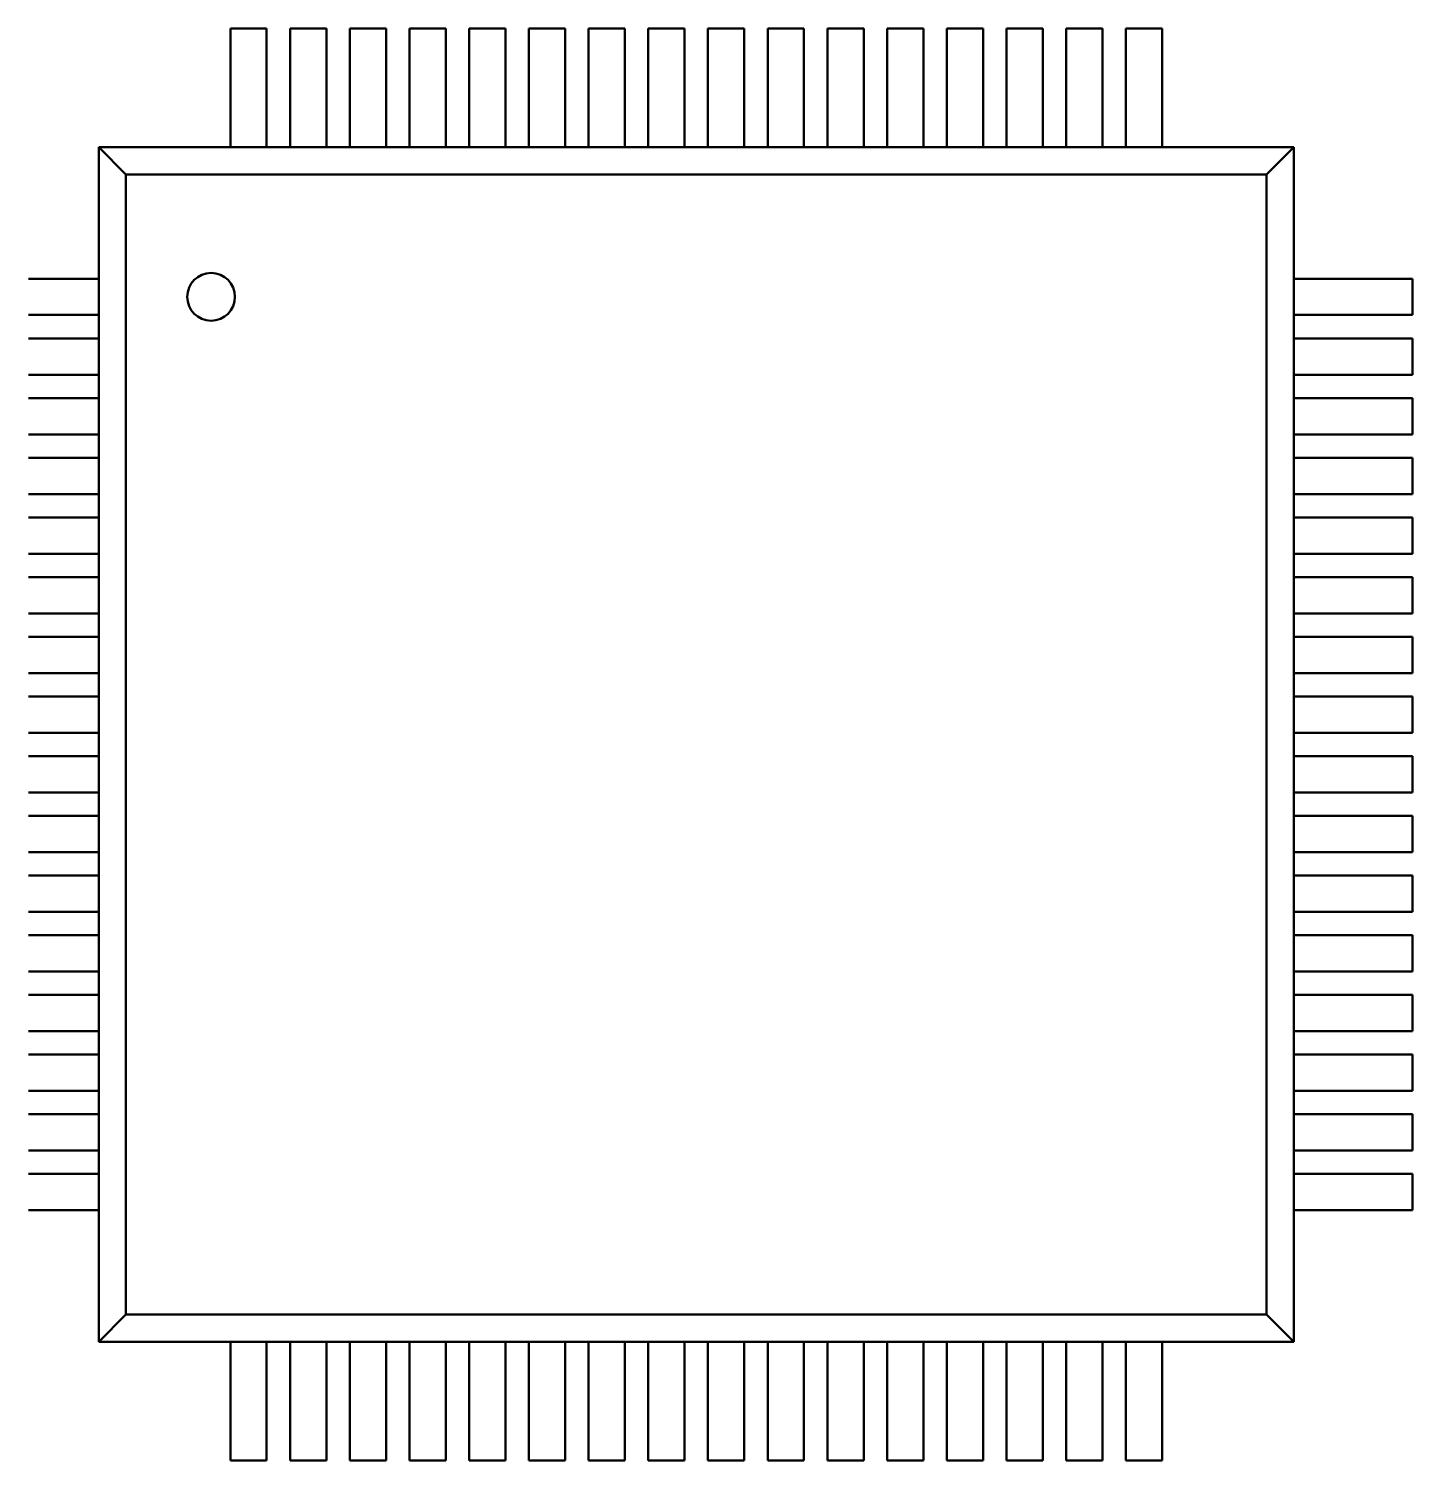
# Model space of a CAD drawing. Header units: millimetres. Extents: x -309 to 752, y -52 to 188.
# Drawn here: x 63.04 to 74.63, y 104.06 to 116.05 of the extents above; entities that cross this region are included whole.
import ezdxf

# ---------------------------------------------------------------- set-up
doc = ezdxf.new("R2010")
doc.units = ezdxf.units.MM
doc.header["$LTSCALE"] = 0.5
doc.layers.add('Видимый контур (ГОСТ)', color=7, linetype='Continuous', lineweight=50)

msp = doc.modelspace()

# ---------------------------------------------------------------- linework, layer by layer
at = {"layer": 'Видимый контур (ГОСТ)'}
for p, q in [((64.731, 116.05), (65.035, 116.05)), ((64.731, 115.923), (64.731, 116.05)), ((65.035, 116.05), (65.035, 115.923)), ((65.231, 116.05), (65.535, 116.05)), ((65.231, 115.923), (65.231, 116.05)), ((65.535, 116.05), (65.535, 115.923)), ((65.731, 116.05), (66.035, 116.05)), ((65.731, 115.923), (65.731, 116.05)), ((66.035, 116.05), (66.035, 115.923)), ((66.231, 116.05), (66.535, 116.05)), ((66.231, 115.923), (66.231, 116.05)), ((66.535, 116.05), (66.535, 115.923)), ((66.731, 116.05), (67.035, 116.05)), ((66.731, 115.923), (66.731, 116.05)), ((67.035, 116.05), (67.035, 115.923)), ((67.231, 116.05), (67.535, 116.05)), ((67.231, 115.923), (67.231, 116.05)), ((67.535, 116.05), (67.535, 115.923)), ((67.731, 116.05), (68.035, 116.05)), ((67.731, 115.923), (67.731, 116.05)), ((68.035, 116.05), (68.035, 115.923)), ((68.231, 116.05), (68.535, 116.05)), ((68.231, 115.923), (68.231, 116.05)), ((68.535, 116.05), (68.535, 115.923)), ((68.731, 116.05), (69.035, 116.05)), ((68.731, 115.923), (68.731, 116.05)), ((69.035, 116.05), (69.035, 115.923)), ((69.231, 116.05), (69.535, 116.05)), ((69.231, 115.923), (69.231, 116.05)), ((69.535, 116.05), (69.535, 115.923)), ((69.731, 116.05), (70.035, 116.05)), ((69.731, 115.923), (69.731, 116.05)), ((70.035, 116.05), (70.035, 115.923)), ((70.231, 116.05), (70.535, 116.05)), ((70.231, 115.923), (70.231, 116.05)), ((70.535, 116.05), (70.535, 115.923)), ((70.731, 116.05), (71.035, 116.05)), ((70.731, 115.923), (70.731, 116.05)), ((71.035, 116.05), (71.035, 115.923)), ((71.231, 116.05), (71.535, 116.05)), ((71.231, 115.923), (71.231, 116.05)), ((71.535, 116.05), (71.535, 115.923)), ((71.731, 116.05), (72.035, 116.05)), ((71.731, 115.923), (71.731, 116.05)), ((72.035, 116.05), (72.035, 115.923)), ((72.231, 116.05), (72.535, 116.05)), ((72.231, 115.923), (72.231, 116.05)), ((72.535, 116.05), (72.535, 115.923)), ((64.731, 115.693), (64.731, 115.923)), ((65.035, 115.923), (65.035, 115.693)), ((65.231, 115.693), (65.231, 115.923)), ((65.535, 115.923), (65.535, 115.693)), ((65.731, 115.693), (65.731, 115.923)), ((66.035, 115.923), (66.035, 115.693)), ((66.231, 115.693), (66.231, 115.923)), ((66.535, 115.923), (66.535, 115.693)), ((66.731, 115.693), (66.731, 115.923)), ((67.035, 115.923), (67.035, 115.693)), ((67.231, 115.693), (67.231, 115.923)), ((67.535, 115.923), (67.535, 115.693)), ((67.731, 115.693), (67.731, 115.923)), ((68.035, 115.923), (68.035, 115.693)), ((68.231, 115.693), (68.231, 115.923)), ((68.535, 115.923), (68.535, 115.693)), ((68.731, 115.693), (68.731, 115.923)), ((69.035, 115.923), (69.035, 115.693)), ((69.231, 115.693), (69.231, 115.923)), ((69.535, 115.923), (69.535, 115.693)), ((69.731, 115.693), (69.731, 115.923)), ((70.035, 115.923), (70.035, 115.693)), ((70.231, 115.693), (70.231, 115.923)), ((70.535, 115.923), (70.535, 115.693)), ((70.731, 115.693), (70.731, 115.923)), ((71.035, 115.923), (71.035, 115.693)), ((71.231, 115.693), (71.231, 115.923)), ((71.535, 115.923), (71.535, 115.693)), ((71.731, 115.693), (71.731, 115.923)), ((72.035, 115.923), (72.035, 115.693)), ((72.231, 115.693), (72.231, 115.923)), ((72.535, 115.923), (72.535, 115.693)), ((64.731, 115.644), (64.731, 115.693)), ((64.731, 115.644), (64.731, 115.184)), ((65.035, 115.693), (65.035, 115.644)), ((65.035, 115.184), (65.035, 115.644)), ((65.231, 115.644), (65.231, 115.693)), ((65.231, 115.644), (65.231, 115.184)), ((65.535, 115.693), (65.535, 115.644)), ((65.535, 115.184), (65.535, 115.644)), ((65.731, 115.644), (65.731, 115.693)), ((65.731, 115.644), (65.731, 115.184)), ((66.035, 115.693), (66.035, 115.644)), ((66.035, 115.184), (66.035, 115.644)), ((66.231, 115.644), (66.231, 115.693)), ((66.231, 115.644), (66.231, 115.184)), ((66.535, 115.693), (66.535, 115.644)), ((66.535, 115.184), (66.535, 115.644)), ((66.731, 115.644), (66.731, 115.693)), ((66.731, 115.644), (66.731, 115.184)), ((67.035, 115.693), (67.035, 115.644)), ((67.035, 115.184), (67.035, 115.644)), ((67.231, 115.644), (67.231, 115.693)), ((67.231, 115.644), (67.231, 115.184)), ((67.535, 115.693), (67.535, 115.644)), ((67.535, 115.184), (67.535, 115.644)), ((67.731, 115.644), (67.731, 115.693)), ((67.731, 115.644), (67.731, 115.184)), ((68.035, 115.693), (68.035, 115.644)), ((68.035, 115.184), (68.035, 115.644)), ((68.231, 115.644), (68.231, 115.693)), ((68.231, 115.644), (68.231, 115.184)), ((68.535, 115.693), (68.535, 115.644)), ((68.535, 115.184), (68.535, 115.644)), ((68.731, 115.644), (68.731, 115.693)), ((68.731, 115.644), (68.731, 115.184)), ((69.035, 115.693), (69.035, 115.644)), ((69.035, 115.184), (69.035, 115.644)), ((69.231, 115.644), (69.231, 115.693)), ((69.231, 115.644), (69.231, 115.184)), ((69.535, 115.693), (69.535, 115.644)), ((69.535, 115.184), (69.535, 115.644)), ((69.731, 115.644), (69.731, 115.693)), ((69.731, 115.644), (69.731, 115.184)), ((70.035, 115.693), (70.035, 115.644)), ((70.035, 115.184), (70.035, 115.644)), ((70.231, 115.644), (70.231, 115.693)), ((70.231, 115.644), (70.231, 115.184)), ((70.535, 115.693), (70.535, 115.644)), ((70.535, 115.184), (70.535, 115.644)), ((70.731, 115.644), (70.731, 115.693)), ((70.731, 115.644), (70.731, 115.184)), ((71.035, 115.693), (71.035, 115.644)), ((71.035, 115.184), (71.035, 115.644)), ((71.231, 115.644), (71.231, 115.693)), ((71.231, 115.644), (71.231, 115.184)), ((71.535, 115.693), (71.535, 115.644)), ((71.535, 115.184), (71.535, 115.644)), ((71.731, 115.644), (71.731, 115.693)), ((71.731, 115.644), (71.731, 115.184)), ((72.035, 115.693), (72.035, 115.644)), ((72.035, 115.184), (72.035, 115.644)), ((72.231, 115.644), (72.231, 115.693)), ((72.231, 115.644), (72.231, 115.184)), ((72.535, 115.693), (72.535, 115.644)), ((72.535, 115.184), (72.535, 115.644)), ((64.731, 115.057), (64.731, 115.184)), ((65.035, 115.184), (65.035, 115.057)), ((65.231, 115.057), (65.231, 115.184)), ((65.535, 115.184), (65.535, 115.057)), ((65.731, 115.057), (65.731, 115.184)), ((66.035, 115.184), (66.035, 115.057)), ((66.231, 115.057), (66.231, 115.184)), ((66.535, 115.184), (66.535, 115.057)), ((66.731, 115.057), (66.731, 115.184)), ((67.035, 115.184), (67.035, 115.057)), ((67.231, 115.057), (67.231, 115.184)), ((67.535, 115.184), (67.535, 115.057)), ((67.731, 115.057), (67.731, 115.184)), ((68.035, 115.184), (68.035, 115.057)), ((68.231, 115.057), (68.231, 115.184)), ((68.535, 115.184), (68.535, 115.057)), ((68.731, 115.057), (68.731, 115.184)), ((69.035, 115.184), (69.035, 115.057)), ((69.231, 115.057), (69.231, 115.184)), ((69.535, 115.184), (69.535, 115.057)), ((69.731, 115.057), (69.731, 115.184)), ((70.035, 115.184), (70.035, 115.057)), ((70.231, 115.057), (70.231, 115.184)), ((70.535, 115.184), (70.535, 115.057)), ((70.731, 115.057), (70.731, 115.184)), ((71.035, 115.184), (71.035, 115.057)), ((71.231, 115.057), (71.231, 115.184)), ((71.535, 115.184), (71.535, 115.057)), ((71.731, 115.057), (71.731, 115.184)), ((72.035, 115.184), (72.035, 115.057)), ((72.231, 115.057), (72.231, 115.184)), ((72.535, 115.184), (72.535, 115.057)), ((63.629, 115.057), (73.637, 115.057)), ((63.857, 114.828), (63.629, 115.057)), ((63.629, 105.049), (63.629, 115.057)), ((73.408, 114.828), (73.637, 115.057)), ((73.637, 115.057), (73.637, 105.049)), ((63.857, 114.828), (73.408, 114.828)), ((63.857, 105.278), (63.857, 114.828)), ((73.408, 114.828), (73.408, 105.278)), ((63.502, 113.955), (63.042, 113.955)), ((63.502, 113.955), (63.629, 113.955)), ((73.637, 113.955), (73.764, 113.955)), ((74.224, 113.955), (73.764, 113.955)), ((74.224, 113.955), (74.273, 113.955)), ((74.273, 113.955), (74.503, 113.955)), ((74.503, 113.955), (74.63, 113.955)), ((74.63, 113.955), (74.63, 113.651)), ((63.042, 113.651), (63.502, 113.651)), ((63.629, 113.651), (63.502, 113.651)), ((73.764, 113.651), (73.637, 113.651)), ((73.764, 113.651), (74.224, 113.651)), ((74.273, 113.651), (74.224, 113.651)), ((74.503, 113.651), (74.273, 113.651)), ((74.63, 113.651), (74.503, 113.651)), ((63.502, 113.455), (63.042, 113.455)), ((63.502, 113.455), (63.629, 113.455)), ((73.637, 113.455), (73.764, 113.455)), ((74.224, 113.455), (73.764, 113.455)), ((74.224, 113.455), (74.273, 113.455)), ((74.273, 113.455), (74.503, 113.455)), ((74.503, 113.455), (74.63, 113.455)), ((74.63, 113.455), (74.63, 113.151)), ((63.042, 113.151), (63.502, 113.151)), ((63.629, 113.151), (63.502, 113.151)), ((73.764, 113.151), (73.637, 113.151)), ((73.764, 113.151), (74.224, 113.151)), ((74.273, 113.151), (74.224, 113.151)), ((74.503, 113.151), (74.273, 113.151)), ((74.63, 113.151), (74.503, 113.151)), ((63.502, 112.955), (63.042, 112.955)), ((63.502, 112.955), (63.629, 112.955)), ((73.637, 112.955), (73.764, 112.955)), ((74.224, 112.955), (73.764, 112.955)), ((74.224, 112.955), (74.273, 112.955)), ((74.273, 112.955), (74.503, 112.955)), ((74.503, 112.955), (74.63, 112.955)), ((74.63, 112.955), (74.63, 112.651)), ((63.042, 112.651), (63.502, 112.651)), ((63.629, 112.651), (63.502, 112.651)), ((73.764, 112.651), (73.637, 112.651)), ((73.764, 112.651), (74.224, 112.651)), ((74.273, 112.651), (74.224, 112.651)), ((74.503, 112.651), (74.273, 112.651)), ((74.63, 112.651), (74.503, 112.651)), ((63.502, 112.455), (63.042, 112.455)), ((63.502, 112.455), (63.629, 112.455)), ((73.637, 112.455), (73.764, 112.455)), ((74.224, 112.455), (73.764, 112.455)), ((74.224, 112.455), (74.273, 112.455)), ((74.273, 112.455), (74.503, 112.455)), ((74.503, 112.455), (74.63, 112.455)), ((74.63, 112.455), (74.63, 112.151)), ((63.042, 112.151), (63.502, 112.151)), ((63.629, 112.151), (63.502, 112.151)), ((73.764, 112.151), (73.637, 112.151)), ((73.764, 112.151), (74.224, 112.151)), ((74.273, 112.151), (74.224, 112.151)), ((74.503, 112.151), (74.273, 112.151)), ((74.63, 112.151), (74.503, 112.151)), ((63.502, 111.955), (63.042, 111.955)), ((63.502, 111.955), (63.629, 111.955)), ((73.637, 111.955), (73.764, 111.955)), ((74.224, 111.955), (73.764, 111.955)), ((74.224, 111.955), (74.273, 111.955)), ((74.273, 111.955), (74.503, 111.955)), ((74.503, 111.955), (74.63, 111.955)), ((74.63, 111.955), (74.63, 111.651)), ((63.042, 111.651), (63.502, 111.651)), ((63.629, 111.651), (63.502, 111.651)), ((73.764, 111.651), (73.637, 111.651)), ((73.764, 111.651), (74.224, 111.651)), ((74.273, 111.651), (74.224, 111.651)), ((74.503, 111.651), (74.273, 111.651)), ((74.63, 111.651), (74.503, 111.651)), ((63.502, 111.455), (63.042, 111.455)), ((63.502, 111.455), (63.629, 111.455)), ((73.637, 111.455), (73.764, 111.455)), ((74.224, 111.455), (73.764, 111.455)), ((74.224, 111.455), (74.273, 111.455)), ((74.273, 111.455), (74.503, 111.455)), ((74.503, 111.455), (74.63, 111.455)), ((74.63, 111.455), (74.63, 111.151)), ((63.042, 111.151), (63.502, 111.151)), ((63.629, 111.151), (63.502, 111.151)), ((73.764, 111.151), (73.637, 111.151)), ((73.764, 111.151), (74.224, 111.151)), ((74.273, 111.151), (74.224, 111.151)), ((74.503, 111.151), (74.273, 111.151)), ((74.63, 111.151), (74.503, 111.151)), ((63.502, 110.955), (63.042, 110.955)), ((63.502, 110.955), (63.629, 110.955)), ((73.637, 110.955), (73.764, 110.955)), ((74.224, 110.955), (73.764, 110.955)), ((74.224, 110.955), (74.273, 110.955)), ((74.273, 110.955), (74.503, 110.955)), ((74.503, 110.955), (74.63, 110.955)), ((74.63, 110.955), (74.63, 110.651)), ((63.042, 110.651), (63.502, 110.651)), ((63.629, 110.651), (63.502, 110.651)), ((73.764, 110.651), (73.637, 110.651)), ((73.764, 110.651), (74.224, 110.651)), ((74.273, 110.651), (74.224, 110.651)), ((74.503, 110.651), (74.273, 110.651)), ((74.63, 110.651), (74.503, 110.651)), ((63.502, 110.455), (63.042, 110.455)), ((63.502, 110.455), (63.629, 110.455)), ((73.637, 110.455), (73.764, 110.455)), ((74.224, 110.455), (73.764, 110.455)), ((74.224, 110.455), (74.273, 110.455)), ((74.273, 110.455), (74.503, 110.455)), ((74.503, 110.455), (74.63, 110.455)), ((74.63, 110.455), (74.63, 110.151)), ((63.042, 110.151), (63.502, 110.151)), ((63.629, 110.151), (63.502, 110.151)), ((73.764, 110.151), (73.637, 110.151)), ((73.764, 110.151), (74.224, 110.151)), ((74.273, 110.151), (74.224, 110.151)), ((74.503, 110.151), (74.273, 110.151)), ((74.63, 110.151), (74.503, 110.151)), ((63.502, 109.955), (63.042, 109.955)), ((63.502, 109.955), (63.629, 109.955)), ((73.637, 109.955), (73.764, 109.955)), ((74.224, 109.955), (73.764, 109.955)), ((74.224, 109.955), (74.273, 109.955)), ((74.273, 109.955), (74.503, 109.955)), ((74.503, 109.955), (74.63, 109.955)), ((74.63, 109.955), (74.63, 109.651)), ((63.042, 109.651), (63.502, 109.651)), ((63.629, 109.651), (63.502, 109.651)), ((73.764, 109.651), (73.637, 109.651)), ((73.764, 109.651), (74.224, 109.651)), ((74.273, 109.651), (74.224, 109.651)), ((74.503, 109.651), (74.273, 109.651)), ((74.63, 109.651), (74.503, 109.651)), ((63.502, 109.455), (63.042, 109.455)), ((63.502, 109.455), (63.629, 109.455)), ((73.637, 109.455), (73.764, 109.455)), ((74.224, 109.455), (73.764, 109.455)), ((74.224, 109.455), (74.273, 109.455)), ((74.273, 109.455), (74.503, 109.455)), ((74.503, 109.455), (74.63, 109.455)), ((74.63, 109.455), (74.63, 109.151)), ((63.042, 109.151), (63.502, 109.151)), ((63.629, 109.151), (63.502, 109.151)), ((73.764, 109.151), (73.637, 109.151)), ((73.764, 109.151), (74.224, 109.151)), ((74.273, 109.151), (74.224, 109.151)), ((74.503, 109.151), (74.273, 109.151)), ((74.63, 109.151), (74.503, 109.151)), ((63.502, 108.955), (63.042, 108.955)), ((63.502, 108.955), (63.629, 108.955)), ((73.637, 108.955), (73.764, 108.955)), ((74.224, 108.955), (73.764, 108.955)), ((74.224, 108.955), (74.273, 108.955)), ((74.273, 108.955), (74.503, 108.955)), ((74.503, 108.955), (74.63, 108.955)), ((74.63, 108.955), (74.63, 108.651)), ((63.042, 108.651), (63.502, 108.651)), ((63.629, 108.651), (63.502, 108.651)), ((73.764, 108.651), (73.637, 108.651)), ((73.764, 108.651), (74.224, 108.651)), ((74.273, 108.651), (74.224, 108.651)), ((74.503, 108.651), (74.273, 108.651)), ((74.63, 108.651), (74.503, 108.651)), ((63.502, 108.455), (63.042, 108.455)), ((63.502, 108.455), (63.629, 108.455)), ((73.637, 108.455), (73.764, 108.455)), ((74.224, 108.455), (73.764, 108.455)), ((74.224, 108.455), (74.273, 108.455)), ((74.273, 108.455), (74.503, 108.455)), ((74.503, 108.455), (74.63, 108.455)), ((74.63, 108.455), (74.63, 108.151)), ((63.042, 108.151), (63.502, 108.151)), ((63.629, 108.151), (63.502, 108.151)), ((73.764, 108.151), (73.637, 108.151)), ((73.764, 108.151), (74.224, 108.151)), ((74.273, 108.151), (74.224, 108.151)), ((74.503, 108.151), (74.273, 108.151)), ((74.63, 108.151), (74.503, 108.151)), ((63.502, 107.955), (63.042, 107.955)), ((63.502, 107.955), (63.629, 107.955)), ((73.637, 107.955), (73.764, 107.955)), ((74.224, 107.955), (73.764, 107.955)), ((74.224, 107.955), (74.273, 107.955)), ((74.273, 107.955), (74.503, 107.955)), ((74.503, 107.955), (74.63, 107.955)), ((74.63, 107.955), (74.63, 107.651)), ((63.042, 107.651), (63.502, 107.651)), ((63.629, 107.651), (63.502, 107.651)), ((73.764, 107.651), (73.637, 107.651)), ((73.764, 107.651), (74.224, 107.651)), ((74.273, 107.651), (74.224, 107.651)), ((74.503, 107.651), (74.273, 107.651)), ((74.63, 107.651), (74.503, 107.651)), ((63.502, 107.455), (63.042, 107.455)), ((63.502, 107.455), (63.629, 107.455)), ((73.637, 107.455), (73.764, 107.455)), ((74.224, 107.455), (73.764, 107.455)), ((74.224, 107.455), (74.273, 107.455)), ((74.273, 107.455), (74.503, 107.455)), ((74.503, 107.455), (74.63, 107.455)), ((74.63, 107.455), (74.63, 107.151)), ((63.042, 107.151), (63.502, 107.151)), ((63.629, 107.151), (63.502, 107.151)), ((73.764, 107.151), (73.637, 107.151)), ((73.764, 107.151), (74.224, 107.151)), ((74.273, 107.151), (74.224, 107.151)), ((74.503, 107.151), (74.273, 107.151)), ((74.63, 107.151), (74.503, 107.151)), ((63.502, 106.955), (63.042, 106.955)), ((63.502, 106.955), (63.629, 106.955)), ((73.637, 106.955), (73.764, 106.955)), ((74.224, 106.955), (73.764, 106.955)), ((74.224, 106.955), (74.273, 106.955)), ((74.273, 106.955), (74.503, 106.955)), ((74.503, 106.955), (74.63, 106.955)), ((74.63, 106.955), (74.63, 106.651)), ((63.042, 106.651), (63.502, 106.651)), ((63.629, 106.651), (63.502, 106.651)), ((73.764, 106.651), (73.637, 106.651)), ((73.764, 106.651), (74.224, 106.651)), ((74.273, 106.651), (74.224, 106.651)), ((74.503, 106.651), (74.273, 106.651)), ((74.63, 106.651), (74.503, 106.651)), ((63.502, 106.455), (63.042, 106.455)), ((63.502, 106.455), (63.629, 106.455)), ((73.637, 106.455), (73.764, 106.455)), ((74.224, 106.455), (73.764, 106.455)), ((74.224, 106.455), (74.273, 106.455)), ((74.273, 106.455), (74.503, 106.455)), ((74.503, 106.455), (74.63, 106.455)), ((74.63, 106.455), (74.63, 106.151)), ((63.042, 106.151), (63.502, 106.151)), ((63.629, 106.151), (63.502, 106.151)), ((73.764, 106.151), (73.637, 106.151)), ((73.764, 106.151), (74.224, 106.151)), ((74.273, 106.151), (74.224, 106.151)), ((74.503, 106.151), (74.273, 106.151)), ((74.63, 106.151), (74.503, 106.151)), ((63.629, 105.049), (63.857, 105.278)), ((73.408, 105.278), (63.857, 105.278)), ((73.408, 105.278), (73.637, 105.049)), ((73.637, 105.049), (63.629, 105.049)), ((64.731, 104.922), (64.731, 105.049)), ((65.035, 105.049), (65.035, 104.922)), ((65.231, 104.922), (65.231, 105.049)), ((65.535, 105.049), (65.535, 104.922)), ((65.731, 104.922), (65.731, 105.049)), ((66.035, 105.049), (66.035, 104.922)), ((66.231, 104.922), (66.231, 105.049)), ((66.535, 105.049), (66.535, 104.922)), ((66.731, 104.922), (66.731, 105.049)), ((67.035, 105.049), (67.035, 104.922)), ((67.231, 104.922), (67.231, 105.049)), ((67.535, 105.049), (67.535, 104.922)), ((67.731, 104.922), (67.731, 105.049)), ((68.035, 105.049), (68.035, 104.922)), ((68.231, 104.922), (68.231, 105.049)), ((68.535, 105.049), (68.535, 104.922)), ((68.731, 104.922), (68.731, 105.049)), ((69.035, 105.049), (69.035, 104.922)), ((69.231, 104.922), (69.231, 105.049)), ((69.535, 105.049), (69.535, 104.922)), ((69.731, 104.922), (69.731, 105.049)), ((70.035, 105.049), (70.035, 104.922)), ((70.231, 104.922), (70.231, 105.049)), ((70.535, 105.049), (70.535, 104.922)), ((70.731, 104.922), (70.731, 105.049)), ((71.035, 105.049), (71.035, 104.922)), ((71.231, 104.922), (71.231, 105.049)), ((71.535, 105.049), (71.535, 104.922)), ((71.731, 104.922), (71.731, 105.049)), ((72.035, 105.049), (72.035, 104.922)), ((72.231, 104.922), (72.231, 105.049)), ((72.535, 105.049), (72.535, 104.922)), ((64.731, 104.922), (64.731, 104.462)), ((65.035, 104.462), (65.035, 104.922)), ((65.231, 104.922), (65.231, 104.462)), ((65.535, 104.462), (65.535, 104.922)), ((65.731, 104.922), (65.731, 104.462)), ((66.035, 104.462), (66.035, 104.922)), ((66.231, 104.922), (66.231, 104.462)), ((66.535, 104.462), (66.535, 104.922)), ((66.731, 104.922), (66.731, 104.462)), ((67.035, 104.462), (67.035, 104.922)), ((67.231, 104.922), (67.231, 104.462)), ((67.535, 104.462), (67.535, 104.922)), ((67.731, 104.922), (67.731, 104.462)), ((68.035, 104.462), (68.035, 104.922)), ((68.231, 104.922), (68.231, 104.462)), ((68.535, 104.462), (68.535, 104.922)), ((68.731, 104.922), (68.731, 104.462)), ((69.035, 104.462), (69.035, 104.922)), ((69.231, 104.922), (69.231, 104.462)), ((69.535, 104.462), (69.535, 104.922)), ((69.731, 104.922), (69.731, 104.462)), ((70.035, 104.462), (70.035, 104.922)), ((70.231, 104.922), (70.231, 104.462)), ((70.535, 104.462), (70.535, 104.922)), ((70.731, 104.922), (70.731, 104.462)), ((71.035, 104.462), (71.035, 104.922)), ((71.231, 104.922), (71.231, 104.462)), ((71.535, 104.462), (71.535, 104.922)), ((71.731, 104.922), (71.731, 104.462)), ((72.035, 104.462), (72.035, 104.922)), ((72.231, 104.922), (72.231, 104.462)), ((72.535, 104.462), (72.535, 104.922)), ((64.731, 104.413), (64.731, 104.462)), ((64.731, 104.183), (64.731, 104.413)), ((65.035, 104.462), (65.035, 104.413)), ((65.035, 104.413), (65.035, 104.183)), ((65.231, 104.413), (65.231, 104.462)), ((65.231, 104.183), (65.231, 104.413)), ((65.535, 104.462), (65.535, 104.413)), ((65.535, 104.413), (65.535, 104.183)), ((65.731, 104.413), (65.731, 104.462)), ((65.731, 104.183), (65.731, 104.413)), ((66.035, 104.462), (66.035, 104.413)), ((66.035, 104.413), (66.035, 104.183)), ((66.231, 104.413), (66.231, 104.462)), ((66.231, 104.183), (66.231, 104.413)), ((66.535, 104.462), (66.535, 104.413)), ((66.535, 104.413), (66.535, 104.183)), ((66.731, 104.413), (66.731, 104.462)), ((66.731, 104.183), (66.731, 104.413)), ((67.035, 104.462), (67.035, 104.413)), ((67.035, 104.413), (67.035, 104.183)), ((67.231, 104.413), (67.231, 104.462)), ((67.231, 104.183), (67.231, 104.413)), ((67.535, 104.462), (67.535, 104.413)), ((67.535, 104.413), (67.535, 104.183)), ((67.731, 104.413), (67.731, 104.462)), ((67.731, 104.183), (67.731, 104.413)), ((68.035, 104.462), (68.035, 104.413)), ((68.035, 104.413), (68.035, 104.183)), ((68.231, 104.413), (68.231, 104.462)), ((68.231, 104.183), (68.231, 104.413)), ((68.535, 104.462), (68.535, 104.413)), ((68.535, 104.413), (68.535, 104.183)), ((68.731, 104.413), (68.731, 104.462)), ((68.731, 104.183), (68.731, 104.413)), ((69.035, 104.462), (69.035, 104.413)), ((69.035, 104.413), (69.035, 104.183)), ((69.231, 104.413), (69.231, 104.462)), ((69.231, 104.183), (69.231, 104.413)), ((69.535, 104.462), (69.535, 104.413)), ((69.535, 104.413), (69.535, 104.183)), ((69.731, 104.413), (69.731, 104.462)), ((69.731, 104.183), (69.731, 104.413)), ((70.035, 104.462), (70.035, 104.413)), ((70.035, 104.413), (70.035, 104.183)), ((70.231, 104.413), (70.231, 104.462)), ((70.231, 104.183), (70.231, 104.413)), ((70.535, 104.462), (70.535, 104.413)), ((70.535, 104.413), (70.535, 104.183)), ((70.731, 104.413), (70.731, 104.462)), ((70.731, 104.183), (70.731, 104.413)), ((71.035, 104.462), (71.035, 104.413)), ((71.035, 104.413), (71.035, 104.183)), ((71.231, 104.413), (71.231, 104.462)), ((71.231, 104.183), (71.231, 104.413)), ((71.535, 104.462), (71.535, 104.413)), ((71.535, 104.413), (71.535, 104.183)), ((71.731, 104.413), (71.731, 104.462)), ((71.731, 104.183), (71.731, 104.413)), ((72.035, 104.462), (72.035, 104.413)), ((72.035, 104.413), (72.035, 104.183)), ((72.231, 104.413), (72.231, 104.462)), ((72.231, 104.183), (72.231, 104.413)), ((72.535, 104.462), (72.535, 104.413)), ((72.535, 104.413), (72.535, 104.183)), ((64.731, 104.056), (64.731, 104.183)), ((65.035, 104.183), (65.035, 104.056)), ((65.231, 104.056), (65.231, 104.183)), ((65.535, 104.183), (65.535, 104.056)), ((65.731, 104.056), (65.731, 104.183)), ((66.035, 104.183), (66.035, 104.056)), ((66.231, 104.056), (66.231, 104.183)), ((66.535, 104.183), (66.535, 104.056)), ((66.731, 104.056), (66.731, 104.183)), ((67.035, 104.183), (67.035, 104.056)), ((67.231, 104.056), (67.231, 104.183)), ((67.535, 104.183), (67.535, 104.056)), ((67.731, 104.056), (67.731, 104.183)), ((68.035, 104.183), (68.035, 104.056)), ((68.231, 104.056), (68.231, 104.183)), ((68.535, 104.183), (68.535, 104.056)), ((68.731, 104.056), (68.731, 104.183)), ((69.035, 104.183), (69.035, 104.056)), ((69.231, 104.056), (69.231, 104.183)), ((69.535, 104.183), (69.535, 104.056)), ((69.731, 104.056), (69.731, 104.183)), ((70.035, 104.183), (70.035, 104.056)), ((70.231, 104.056), (70.231, 104.183)), ((70.535, 104.183), (70.535, 104.056)), ((70.731, 104.056), (70.731, 104.183)), ((71.035, 104.183), (71.035, 104.056)), ((71.231, 104.056), (71.231, 104.183)), ((71.535, 104.183), (71.535, 104.056)), ((71.731, 104.056), (71.731, 104.183)), ((72.035, 104.183), (72.035, 104.056)), ((72.231, 104.056), (72.231, 104.183)), ((72.535, 104.183), (72.535, 104.056)), ((65.035, 104.056), (64.731, 104.056)), ((65.535, 104.056), (65.231, 104.056)), ((66.035, 104.056), (65.731, 104.056)), ((66.535, 104.056), (66.231, 104.056)), ((67.035, 104.056), (66.731, 104.056)), ((67.535, 104.056), (67.231, 104.056)), ((68.035, 104.056), (67.731, 104.056)), ((68.535, 104.056), (68.231, 104.056)), ((69.035, 104.056), (68.731, 104.056)), ((69.535, 104.056), (69.231, 104.056)), ((70.035, 104.056), (69.731, 104.056)), ((70.535, 104.056), (70.231, 104.056)), ((71.035, 104.056), (70.731, 104.056)), ((71.535, 104.056), (71.231, 104.056)), ((72.035, 104.056), (71.731, 104.056)), ((72.535, 104.056), (72.231, 104.056))]:
    msp.add_line(p, q, dxfattribs=at)
msp.add_circle((64.57, 113.803), 0.2, dxfattribs=at)

doc.saveas('drawing.dxf')
